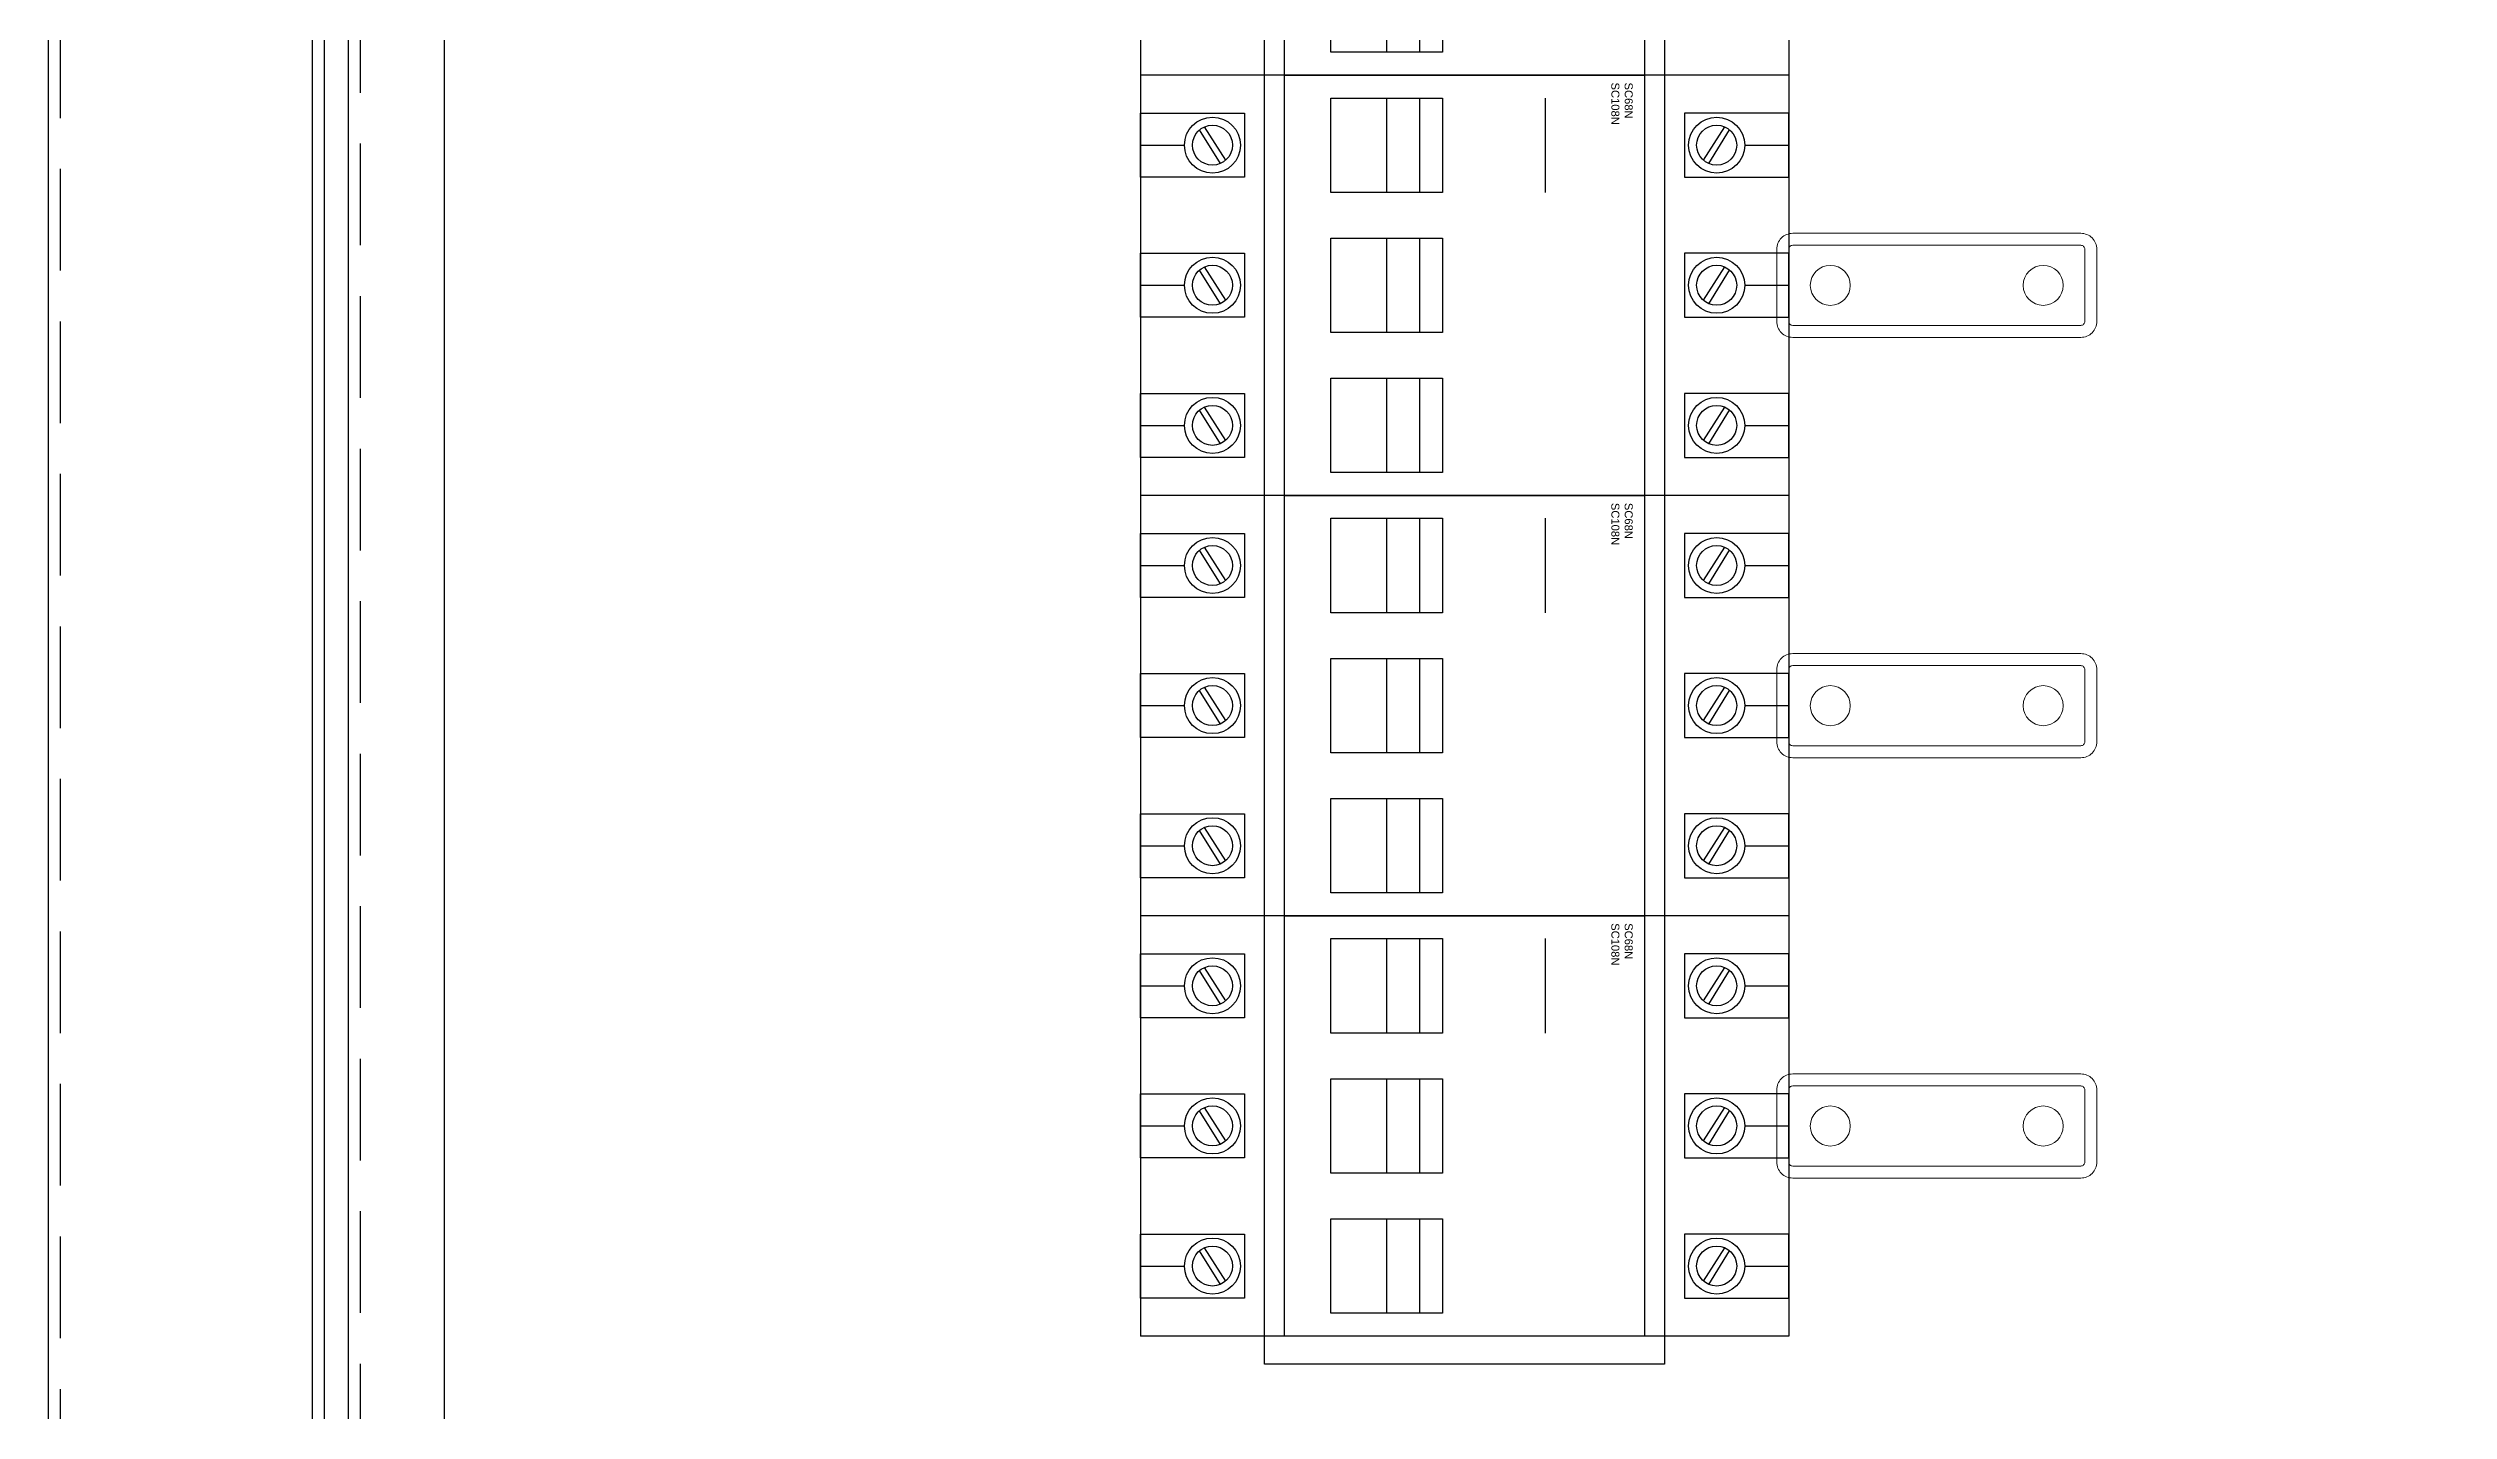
# Model space of a CAD drawing. Header units: millimetres. Extents: x 0 to 4783, y 0 to 3382.
# Drawn here: x 1359.1 to 1659.1, y 1869.3 to 2039.5 of the extents above; entities that cross this region are included whole.
import ezdxf

# ---------------------------------------------------------------- set-up
doc = ezdxf.new("R2010")
doc.units = ezdxf.units.MM
doc.linetypes.add('HIDDENX2', pattern=[19.05, 12.7, -6.35])
doc.layers.add('DI', color=2, linetype='Continuous')
doc.styles.add('KT', font='vnsimli.shx')

# ---------------------------------------------------------------- blocks, each defined once
blk = doc.blocks.new('SC86N108N3P')
at = {"color": 7}
for p, q in [((159248.82, 62347.08), (159248.82, 62266.08)), ((159301.32, 62347.08), (159301.32, 62266.08))]:
    blk.add_line(p, q, dxfattribs=at)
for p, q in [((159248.82, 62347.08), (159283.82, 62347.08)), ((159257.57, 62341.58), (159257.57, 62347.08)), ((159275.07, 62341.58), (159275.07, 62347.08)), ((159283.82, 62347.08), (159301.32, 62347.08)), ((159292.57, 62341.58), (159292.57, 62347.08)), ((159259.45, 62336.42), (159255.28, 62339.08)), ((159259.87, 62337.09), (159255.67, 62339.7)), ((159276.95, 62336.42), (159272.78, 62339.08)), ((159277.37, 62337.09), (159273.17, 62339.7)), ((159294.45, 62336.42), (159290.28, 62339.08)), ((159294.87, 62337.09), (159290.67, 62339.7)), ((159251.68, 62316.67), (159263.47, 62316.67)), ((159259.45, 62276.74), (159255.28, 62274.08)), ((159259.87, 62276.07), (159255.67, 62273.46)), ((159276.95, 62276.74), (159272.78, 62274.08)), ((159277.37, 62276.07), (159273.17, 62273.46)), ((159294.45, 62276.74), (159290.28, 62274.08)), ((159294.87, 62276.07), (159290.67, 62273.46)), ((159257.57, 62266.08), (159257.57, 62271.58)), ((159275.07, 62266.08), (159275.07, 62271.58)), ((159292.57, 62266.08), (159292.57, 62271.58)), ((159248.82, 62266.08), (159283.82, 62266.08)), ((159283.82, 62266.08), (159301.32, 62266.08))]:
    blk.add_line(p, q)
at = {"color": 1}
for points in [[(159253.57, 62334.08), (159261.57, 62334.08), (159261.57, 62347.08), (159253.57, 62347.08)], [(159271.07, 62334.08), (159279.07, 62334.08), (159279.07, 62347.08), (159271.07, 62347.08)], [(159288.57, 62334.08), (159296.57, 62334.08), (159296.57, 62347.08), (159288.57, 62347.08)], [(159253.57, 62279.08), (159261.57, 62279.08), (159261.57, 62266.08), (159253.57, 62266.08)], [(159271.07, 62279.08), (159279.07, 62279.08), (159279.07, 62266.08), (159271.07, 62266.08)], [(159288.57, 62279.08), (159296.57, 62279.08), (159296.57, 62266.08), (159288.57, 62266.08)]]:
    blk.add_lwpolyline(points, close=True, dxfattribs=at)
at = {"color": 3, "linetype": 'ByBlock', "lineweight": -2}
blk.add_lwpolyline([(159248.82, 62329.08), (159301.32, 62329.08), (159301.32, 62284.08), (159248.82, 62284.08)], close=True, dxfattribs=at)
at = {"linetype": 'ByBlock', "lineweight": -2}
for points in [[(159251.68, 62303.81), (159263.47, 62303.81), (159263.47, 62289.88), (159251.68, 62289.88)], [(159269.18, 62303.81), (159280.97, 62303.81), (159280.97, 62289.88), (159269.18, 62289.88)], [(159286.68, 62303.81), (159298.47, 62303.81), (159298.47, 62289.88), (159286.68, 62289.88)], [(159251.68, 62300.93), (159263.47, 62300.93), (159263.47, 62296.85), (159251.68, 62296.85)], [(159269.18, 62300.93), (159280.97, 62300.93), (159280.97, 62296.85), (159269.18, 62296.85)], [(159286.68, 62300.93), (159298.47, 62300.93), (159298.47, 62296.85), (159286.68, 62296.85)]]:
    blk.add_lwpolyline(points, close=True, dxfattribs=at)
for centre, radius in [((159257.57, 62338.08), 3.5), ((159257.57, 62338.08), 2.5), ((159275.07, 62338.08), 3.5), ((159275.07, 62338.08), 2.5), ((159292.57, 62338.08), 3.5), ((159292.57, 62338.08), 2.5), ((159257.57, 62275.08), 3.5), ((159257.57, 62275.08), 2.5), ((159275.07, 62275.08), 3.5), ((159275.07, 62275.08), 2.5), ((159292.57, 62275.08), 3.5), ((159292.57, 62275.08), 2.5)]:
    blk.add_circle(centre, radius)
at = {"layer": 'DI', "insert": (159249.75, 62327.59), "char_height": 1, "attachment_point": 1, "style": 'KT'}
blk.add_mtext_dynamic_manual_height_columns('{\\fArial|b0|i0|c0|p34;SC68N \\PSC108N }', width=109.6994, gutter_width=12.5, heights=[0], dxfattribs=at)

msp = doc.modelspace()

# ---------------------------------------------------------------- linework, layer by layer
at = {"color": 7}
for points in [[(1359.11, 1673.6), (1959.11, 1673.6), (1959.11, 2673.6), (1359.11, 2673.6)], [(1392.11, 1706), (1926.11, 1706), (1926.11, 2640.6), (1392.11, 2640.6)]]:
    msp.add_lwpolyline(points, close=True, dxfattribs=at)
at = {"color": 7, "linetype": 'HIDDENX2'}
msp.add_lwpolyline([(1360.61, 1675.1), (1957.61, 1675.1), (1957.61, 2672.1), (1360.61, 2672.1)], close=True, dxfattribs=at)
at = {"color": 3}
for points in [[(1393.61, 1707.5), (1924.61, 1707.5), (1924.61, 2639.1), (1393.61, 2639.1)], [(1408.61, 1739.6), (1909.61, 1739.6), (1909.61, 2602), (1408.61, 2602)]]:
    msp.add_lwpolyline(points, close=True, dxfattribs=at)
at = {"color": 6}
msp.add_lwpolyline([(1396.61, 1728.6), (1923.11, 1728.6), (1923.11, 2619.6), (1396.61, 2619.6)], close=True, dxfattribs=at)
at = {"color": 6, "linetype": 'HIDDENX2'}
msp.add_lwpolyline([(1398.11, 1730.1), (1921.61, 1730.1), (1921.61, 2618.1), (1398.11, 2618.1)], close=True, dxfattribs=at)
at = {"color": 2, "ltscale": 3}
msp.add_lwpolyline([(1511.11, 2197.1), (1561.11, 2197.1), (1561.11, 1875.1), (1511.11, 1875.1)], close=True, dxfattribs=at)
at = {"ltscale": 3}
msp.add_lwpolyline([(1513.61, 2193.6), (1558.61, 2193.6), (1558.61, 1878.6), (1513.61, 1878.6)], close=True, dxfattribs=at)
at = {"color": 7, "lineweight": 9}
for points in [[(1577.11, 2003.35), (1613.11, 2003.35, 0.414214), (1615.11, 2005.35), (1615.11, 2014.35, 0.414214), (1613.11, 2016.35), (1577.11, 2016.35, 0.414214), (1575.11, 2014.35), (1575.11, 2005.35, 0.414214)], [(1577.11, 2004.85), (1613.11, 2004.85, 0.414214), (1613.61, 2005.35), (1613.61, 2014.35, 0.414214), (1613.11, 2014.85), (1577.11, 2014.85, 0.414214), (1576.61, 2014.35), (1576.61, 2005.35, 0.414214)], [(1577.11, 1950.85), (1613.11, 1950.85, 0.414214), (1615.11, 1952.85), (1615.11, 1961.85, 0.414214), (1613.11, 1963.85), (1577.11, 1963.85, 0.414214), (1575.11, 1961.85), (1575.11, 1952.85, 0.414214)], [(1577.11, 1952.35), (1613.11, 1952.35, 0.414214), (1613.61, 1952.85), (1613.61, 1961.85, 0.414214), (1613.11, 1962.35), (1577.11, 1962.35, 0.414214), (1576.61, 1961.85), (1576.61, 1952.85, 0.414214)], [(1577.11, 1898.35), (1613.11, 1898.35, 0.414214), (1615.11, 1900.35), (1615.11, 1909.35, 0.414214), (1613.11, 1911.35), (1577.11, 1911.35, 0.414214), (1575.11, 1909.35), (1575.11, 1900.35, 0.414214)], [(1577.11, 1899.85), (1613.11, 1899.85, 0.414214), (1613.61, 1900.35), (1613.61, 1909.35, 0.414214), (1613.11, 1909.85), (1577.11, 1909.85, 0.414214), (1576.61, 1909.35), (1576.61, 1900.35, 0.414214)]]:
    msp.add_lwpolyline(points, format="xyb", close=True, dxfattribs=at)
at = {"color": 2, "lineweight": 9}
for centre in [(1581.81, 2009.85), (1608.41, 2009.85), (1581.81, 1957.35), (1608.41, 1957.35), (1581.81, 1904.85), (1608.41, 1904.85)]:
    msp.add_circle(centre, 2.5, dxfattribs=at)

# ---------------------------------------------------------------- block references
at = {"linetype": 'ByBlock', "lineweight": -2, "rotation": 270}
for p in [(-60770.47, 161337.43), (-60770.47, 161284.93), (-60770.47, 161232.43), (-60770.47, 161179.93)]:
    msp.add_blockref('SC86N108N3P', p, dxfattribs=at)

doc.saveas('drawing.dxf')
